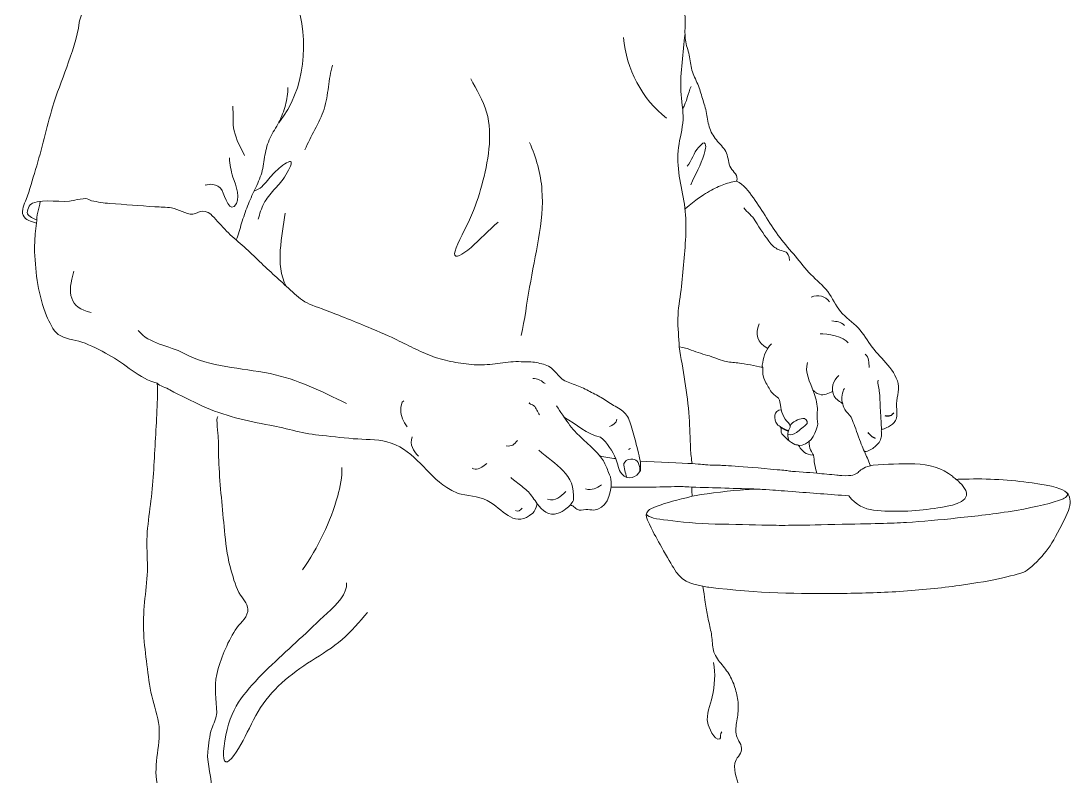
# Model space of a CAD drawing. Header units: feet. Extents: x 89 to 238, y -57 to 31.
# Drawn here: x 165.137 to 167.677, y -39.361 to -37.533 of the extents above; entities that cross this region are included whole.
import ezdxf

# ---------------------------------------------------------------- set-up
doc = ezdxf.new("R2010")
doc.units = ezdxf.units.FT
doc.header["$MEASUREMENT"] = 0
doc.layers.add('inner', color=1, linetype='Continuous')
doc.layers.add('outer', color=3, linetype='Continuous')

msp = doc.modelspace()

# ---------------------------------------------------------------- linework, layer by layer
at = {"layer": 'inner', "lineweight": 5}
for points, knots in [([(165.3728, -37.2914), (165.4059, -37.2772), (165.4302, -37.262), (165.452, -37.2477), (165.4654, -37.2389), (165.4826, -37.2249), (165.4996, -37.2233), (165.5158, -37.2217), (165.5286, -37.2354), (165.5436, -37.2367), (165.5584, -37.2379), (165.5748, -37.2278), (165.5891, -37.2333), (165.6259, -37.2474), (165.6625, -37.2607), (165.6924, -37.2878), (165.7366, -37.3277), (165.7617, -37.3764), (165.7824, -37.4311), (165.7887, -37.4474), (165.7965, -37.4633), (165.8018, -37.4802), (165.8348, -37.5836), (165.8253, -37.698), (165.7602, -37.7794)], [0, 0, 0, 0, 1, 1, 1, 2, 2, 2, 3, 3, 3, 4, 4, 4, 5, 5, 5, 6, 6, 6, 7, 7, 7, 8, 8, 8, 8]), ([(165.7823, -37.6938), (165.783, -37.7085), (165.7774, -37.7372), (165.7628, -37.7788), (165.7369, -37.815), (165.7259, -37.8572), (165.7217, -37.9008), (165.7021, -37.9406), (165.6843, -37.9805), (165.67, -38.0216), (165.6629, -38.0496), (165.6575, -38.0628)], [0, 0, 0, 0, 1, 2, 3, 4, 5, 6, 7, 8, 8.975965, 8.975965, 8.975965, 8.975965]), ([(165.6491, -37.7396), (165.651, -37.7582), (165.6478, -37.7807), (165.6522, -37.7985), (165.6578, -37.8209), (165.6676, -37.8384), (165.6777, -37.8589)], [0, 0, 0, 0, 1, 1, 1, 2, 2, 2, 2]), ([(166.7482, -37.8844), (166.7606, -37.8712), (166.7639, -37.8515), (166.7757, -37.8391), (166.7767, -37.838), (166.7872, -37.8263), (166.7893, -37.828), (166.7975, -37.8341), (166.7913, -37.8479), (166.7893, -37.8551), (166.782, -37.8817), (166.7678, -37.9043), (166.757, -37.9294)], [0, 0, 0, 0, 1, 1, 1, 2, 2, 2, 3, 3, 3, 4, 4, 4, 4]), ([(165.5838, -37.9285), (165.5785, -37.9319), (165.5934, -37.928), (165.5958, -37.9282), (165.6097, -37.9293), (165.6111, -37.9302), (165.6221, -37.9404), (165.6246, -37.9428), (165.6384, -37.9944), (165.6521, -37.9818), (165.6715, -37.964), (165.656, -37.9315), (165.6496, -37.9108), (165.6448, -37.8951), (165.6416, -37.8806), (165.6413, -37.8644)], [0, 0, 0, 0, 1, 1, 1, 2, 2, 2, 3, 3, 3, 4, 4, 4, 5, 5, 5, 5]), ([(165.1748, -38.014), (165.1686, -38.0128), (165.1543, -38.0046), (165.1526, -37.9997), (165.1498, -37.9919), (165.1573, -37.9769), (165.1646, -37.9738), (165.194, -37.9613), (165.2351, -37.975), (165.2666, -37.9666), (165.2745, -37.9645), (165.2855, -37.9629), (165.2933, -37.9626), (165.2981, -37.9624), (165.303, -37.9668), (165.3074, -37.9678), (165.3218, -37.971), (165.3372, -37.9736), (165.3519, -37.9746), (165.3881, -37.9771), (165.4242, -37.98), (165.4604, -37.9825), (165.4742, -37.9834), (165.4875, -37.9829), (165.5012, -37.9851), (165.5182, -37.9878), (165.5356, -38.0011), (165.5527, -38.0004), (165.561, -38), (165.5672, -37.9921), (165.5763, -37.9928), (165.5815, -37.9933), (165.5991, -37.9984), (165.5993, -38.0042), (165.6114, -38.0158), (165.6327, -38.0426), (165.6725, -38.0747), (165.709, -38.1103), (165.7463, -38.1453), (165.784, -38.1792), (165.8214, -38.2155), (165.871, -38.2302), (166.0117, -38.2877), (166.0578, -38.3097), (166.1032, -38.3329), (166.1508, -38.3519), (166.2009, -38.3616), (166.252, -38.3668), (166.3026, -38.3596), (166.3362, -38.3554), (166.3529, -38.3576), (166.3648, -38.356), (166.3879, -38.3594), (166.4232, -38.3689), (166.4422, -38.4022), (166.4778, -38.4117), (166.5093, -38.4271), (166.5411, -38.4432), (166.5698, -38.4632), (166.6029, -38.4797), (166.6144, -38.5149), (166.6279, -38.5661), (166.6334, -38.5919), (166.6365, -38.604), (166.6356, -38.62), (166.6266, -38.6374), (166.6049, -38.6455), (166.5905, -38.6284), (166.5809, -38.617), (166.5814, -38.6047), (166.5759, -38.5917), (166.5685, -38.5743), (166.5556, -38.5528), (166.5387, -38.5397), (166.5057, -38.5331), (166.4806, -38.5075), (166.4516, -38.4923)], [0, 0, 0, 0, 1.995401, 1.995401, 1.995401, 2.995401, 2.995401, 2.995401, 3.995401, 3.995401, 3.995401, 4.995401, 4.995401, 4.995401, 5.995401, 5.995401, 5.995401, 6.995401, 6.995401, 6.995401, 7.995401, 7.995401, 7.995401, 8.995401, 8.995401, 8.995401, 9.995401, 9.995401, 9.995401, 10.995401, 10.995401, 10.995401, 11.995401, 11.995401, 11.995401, 12.995401, 13.995401, 14.995401, 15.995401, 16.995401, 17.995401, 18.995401, 19.995401, 20.995401, 21.995401, 22.995401, 23.995401, 24.995401, 25.995401, 26.995401, 26.995401, 26.995401, 27.995401, 28.995401, 29.995401, 30.995401, 31.995401, 32.995401, 33.995401, 34.995401, 35.995401, 36.995401, 37.995401, 38.995401, 38.995401, 38.995401, 39.995401, 39.995401, 39.995401, 40.995401, 40.995401, 40.995401, 41.995401, 41.995401, 41.995401, 42.986124, 42.986124, 42.986124, 42.986124]), ([(166.9962, -38.1127), (166.9937, -38.0867), (166.9839, -38.0916), (166.9723, -38.0873), (166.9647, -38.0845), (166.9562, -38.0784), (166.9511, -38.0721), (166.9369, -38.0545), (166.9247, -38.0357), (166.9133, -38.0164), (166.9061, -38.0044), (166.8941, -37.996), (166.8853, -37.9854)], [0, 0, 0, 0, 1, 1, 1, 2, 2, 2, 3, 3, 3, 4, 4, 4, 4]), ([(165.4206, -38.2817), (165.4464, -38.3145), (165.4958, -38.3181), (165.5302, -38.3364), (165.5979, -38.3724), (165.6659, -38.3706), (165.7393, -38.3859), (165.8064, -38.3999), (165.8628, -38.4279), (165.924, -38.4584)], [0, 0, 0, 0, 1, 1, 1, 2, 2, 2, 3, 3, 3, 3]), ([(166.9522, -38.3139), (166.9403, -38.3261), (166.9329, -38.3424), (166.9316, -38.359), (166.9313, -38.3621), (166.9277, -38.3682), (166.9311, -38.371)], [0, 0, 0, 0, 1, 1, 1, 2, 2, 2, 2]), ([(167.0396, -38.3591), (167.0318, -38.3824), (167.0462, -38.4077), (167.054, -38.429), (167.0587, -38.4417), (167.0631, -38.4565), (167.0635, -38.4699), (167.0638, -38.4761), (167.0623, -38.4823), (167.0627, -38.4884), (167.0632, -38.4975), (167.0656, -38.5056), (167.0631, -38.5146), (167.058, -38.5335), (167.0431, -38.5611), (167.0178, -38.5594)], [0, 0, 0, 0, 1, 1, 1, 2, 2, 2, 3, 3, 3, 4, 4, 4, 5, 5, 5, 5]), ([(165.4663, -38.409), (165.4711, -38.4151), (165.4886, -38.4202), (165.497, -38.425), (165.5227, -38.4394), (165.5494, -38.4518), (165.5762, -38.4642), (165.6266, -38.4877), (165.6841, -38.5007), (165.7387, -38.5107), (165.781, -38.5184), (165.8221, -38.5318), (165.8652, -38.5354), (165.8937, -38.5378), (165.9226, -38.5423), (165.9513, -38.5439), (165.9783, -38.5453), (166.006, -38.5449), (166.032, -38.5538), (166.0924, -38.5745), (166.1157, -38.6285), (166.167, -38.6612), (166.1769, -38.6676), (166.1901, -38.6748), (166.2017, -38.6774), (166.2263, -38.6828), (166.2506, -38.683), (166.2727, -38.6974), (166.3071, -38.7199), (166.3329, -38.7594), (166.3751, -38.7232), (166.3807, -38.7183), (166.3816, -38.7128), (166.3857, -38.7005)], [0, 0, 0, 0, 1, 1, 1, 2, 2, 2, 3, 3, 3, 4, 4, 4, 5, 5, 5, 6, 6, 6, 7, 7, 7, 8, 8, 8, 9, 9, 9, 10, 10, 10, 11, 11, 11, 11]), ([(166.3747, -38.3977), (166.3824, -38.3978), (166.3829, -38.3974), (166.3923, -38.4013), (166.397, -38.4032), (166.4004, -38.409), (166.4052, -38.41)], [0, 0, 0, 0, 1, 1, 1, 2, 2, 2, 2]), ([(167.1156, -38.3902), (167.1016, -38.4026), (167.0952, -38.4229), (167.1038, -38.4402), (167.1078, -38.4483), (167.1203, -38.4544), (167.1248, -38.459)], [0, 0, 0, 0, 1, 1, 1, 2.262452, 2.262452, 2.262452, 2.262452]), ([(167.2104, -38.402), (167.2086, -38.4111), (167.2129, -38.4229), (167.2138, -38.4322), (167.2155, -38.4527), (167.2151, -38.4733), (167.2187, -38.5214)], [0, 0, 0, 0, 1, 1, 1, 2, 2, 2, 2]), ([(167.0528, -38.4257), (167.056, -38.4285), (167.0575, -38.4299), (167.0605, -38.4326), (167.0645, -38.4345), (167.0683, -38.4358), (167.0789, -38.4396), (167.0915, -38.4332), (167.1003, -38.4288)], [0, 0, 0, 0, 1, 1, 2, 2, 2, 3.100567, 3.100567, 3.100567, 3.100567]), ([(167.129, -38.4218), (167.1232, -38.428), (167.1218, -38.4475), (167.1235, -38.4538), (167.1253, -38.4605), (167.1263, -38.4664), (167.1296, -38.4726), (167.1333, -38.4796), (167.141, -38.4839), (167.1449, -38.4912), (167.15, -38.5009), (167.1541, -38.5147), (167.1608, -38.5317), (167.1674, -38.5514), (167.1723, -38.5628), (167.1773, -38.5742)], [0, 0, 0, 0, 1, 1, 1, 2, 2, 2, 3, 3, 3, 4, 4, 4, 4.509917, 4.509917, 4.509917, 4.509917]), ([(166.063, -38.4519), (166.0569, -38.4535), (166.0559, -38.4673), (166.0557, -38.4728), (166.0553, -38.4894), (166.0619, -38.501), (166.0707, -38.5142)], [0, 0, 0, 0, 1, 1, 1, 2, 2, 2, 2]), ([(166.3668, -38.4558), (166.3623, -38.457), (166.3759, -38.4619), (166.377, -38.4629), (166.3848, -38.4698), (166.385, -38.4783), (166.3915, -38.4856)], [0, 0, 0, 0, 1, 1, 1, 2, 2, 2, 2]), ([(166.3215, -38.6366), (166.32, -38.6371), (166.3361, -38.648), (166.3388, -38.6503), (166.3472, -38.6578), (166.3563, -38.6639), (166.3642, -38.6719), (166.3718, -38.6798), (166.3785, -38.6906), (166.3857, -38.7005), (166.3981, -38.7172), (166.4122, -38.7313), (166.4361, -38.7236), (166.4437, -38.7212), (166.4487, -38.717), (166.4551, -38.7127), (166.4594, -38.7098), (166.4629, -38.7066), (166.4659, -38.703), (166.4678, -38.704), (166.4702, -38.7052), (166.4715, -38.7059), (166.4752, -38.7078), (166.478, -38.7112), (166.4815, -38.7135), (166.4888, -38.7182), (166.495, -38.7151), (166.503, -38.7142), (166.5095, -38.7135), (166.516, -38.7161), (166.5224, -38.7157), (166.5518, -38.7134), (166.5648, -38.6812), (166.5648, -38.6474), (166.5643, -38.6393), (166.5615, -38.6321), (166.5583, -38.6246), (166.5542, -38.6151), (166.5515, -38.6056), (166.5458, -38.5969), (166.5287, -38.5706), (166.5026, -38.5521), (166.481, -38.53), (166.4691, -38.5178), (166.4599, -38.5044), (166.4503, -38.4905), (166.45, -38.49), (166.4439, -38.4811), (166.4321, -38.4635)], [0, 0, 0, 0, 1, 1, 1, 2, 2, 2, 2.370825, 2.370825, 2.370825, 3, 3, 3, 4, 4, 4, 4.524882, 4.524882, 4.524882, 5.003164, 5.003164, 5.003164, 6.003164, 6.003164, 6.003164, 7.003164, 7.003164, 7.003164, 8.003164, 8.003164, 8.003164, 9.003164, 9.003164, 9.003164, 10.003164, 10.003164, 10.003164, 11.003164, 11.003164, 11.003164, 12.003164, 12.003164, 12.003164, 13.003164, 13.003164, 13.003164, 14.003164, 14.003164, 14.003164, 14.003164]), ([(166.9762, -38.4732), (166.9774, -38.4813), (166.9813, -38.4885), (166.9858, -38.496), (166.9888, -38.501), (166.9969, -38.5067), (166.9976, -38.5128), (166.998, -38.5161), (166.9943, -38.5209), (166.9933, -38.5239), (166.9905, -38.5321), (166.9912, -38.5403), (166.9947, -38.5478)], [0, 0, 0, 0, 1, 1, 1, 2, 2, 2, 3, 3, 3, 4, 4, 4, 4]), ([(165.6126, -38.4897), (165.608, -38.4949), (165.6138, -38.5321), (165.614, -38.5406), (165.6148, -38.566), (165.6142, -38.5891), (165.6159, -38.6145), (165.6196, -38.6686), (165.6247, -38.7221), (165.6301, -38.776), (165.6329, -38.8043), (165.6372, -38.8352), (165.6453, -38.8625), (165.651, -38.8813), (165.6566, -38.9049), (165.6681, -38.9214), (165.6756, -38.9322), (165.688, -38.9464), (165.6854, -38.9609), (165.6819, -38.9801), (165.6644, -38.99), (165.6551, -39.0057), (165.6346, -39.04), (165.6198, -39.074), (165.6103, -39.1129), (165.6028, -39.1437), (165.6101, -39.1745), (165.6104, -39.2056), (165.6105, -39.218), (165.6021, -39.2324), (165.5984, -39.2439), (165.5926, -39.2618), (165.5905, -39.2813), (165.5887, -39.2998), (165.5855, -39.3326), (165.601, -39.3635), (165.5963, -39.3962), (165.5938, -39.4135), (165.5849, -39.4282), (165.5819, -39.4451), (165.5775, -39.4696), (165.5815, -39.4932), (165.5868, -39.5167), (165.5879, -39.5215), (165.5883, -39.5339), (165.5905, -39.5433)], [0, 0, 0, 0, 1, 1, 1, 2, 2, 2, 3, 3, 3, 4, 4, 4, 5, 5, 5, 6, 6, 6, 7, 7, 7, 8, 8, 8, 9, 9, 9, 10, 10, 10, 11, 11, 11, 12, 12, 12, 13, 13, 13, 14, 14, 14, 14.628737, 14.628737, 14.628737, 14.628737]), ([(166.9916, -38.5325), (167.0007, -38.535), (167.0053, -38.5326), (167.0127, -38.5282), (167.0176, -38.5252), (167.0217, -38.5214), (167.0259, -38.5177), (167.0291, -38.5149), (167.0369, -38.5101), (167.0386, -38.5062), (167.0411, -38.5006), (167.0338, -38.4931), (167.0284, -38.494), (167.0182, -38.4957), (167.0026, -38.5017), (166.9973, -38.5114)], [-0.013903, -0.013903, -0.013903, -0.013903, 1, 1, 1, 2, 2, 2, 3, 3, 3, 4, 4, 4, 5.011662, 5.011662, 5.011662, 5.011662]), ([(166.4659, -38.703), (166.4687, -38.6998), (166.471, -38.6961), (166.4731, -38.6921), (166.4796, -38.627), (166.4283, -38.607), (166.3896, -38.5706)], [0, 0, 0, 0, 0.475118, 0.475118, 0.475118, 1.475118, 1.475118, 1.475118, 1.475118]), ([(166.6028, -38.6369), (166.5981, -38.6256), (166.5962, -38.6148), (166.595, -38.6028), (166.5993, -38.5969), (166.6028, -38.5944), (166.6072, -38.5935), (166.6222, -38.5907), (166.63, -38.5951), (166.6332, -38.6105), (166.6339, -38.6137), (166.6336, -38.6194), (166.634, -38.6228)], [0, 0, 0, 0, 0.898845, 0.898845, 0.898845, 1.898845, 1.898845, 1.898845, 2.898845, 2.898845, 2.898845, 3.898845, 3.898845, 3.898845, 3.898845]), ([(167.0618, -38.6266), (167.0781, -38.6281), (167.0945, -38.6298), (167.1107, -38.6313), (167.1146, -38.6316), (167.1186, -38.6322), (167.1225, -38.6325), (167.1482, -38.6336), (167.1619, -38.6269), (167.1728, -38.6133), (167.1917, -38.6086)], [0, 0, 0, 0, 0.601339, 0.601339, 0.601339, 1.002455, 1.002455, 1.002455, 2.002455, 2.901866, 2.901866, 2.901866, 2.901866]), ([(165.9128, -38.613), (165.9143, -38.6349), (165.9087, -38.6601), (165.9029, -38.6814), (165.8857, -38.7435), (165.8548, -38.8072), (165.8181, -38.8601)], [0, 0, 0, 0, 1, 1, 1, 2, 2, 2, 2]), ([(166.5642, -38.66), (166.6127, -38.6606), (166.6612, -38.6605), (166.7096, -38.6593), (166.7207, -38.659), (166.7332, -38.6587), (166.7442, -38.6595), (166.7475, -38.6597), (166.7598, -38.6604), (166.7599, -38.6703), (166.7602, -38.6777), (166.7607, -38.6825)], [0, 0, 0, 0, 1.027339, 1.027339, 1.027339, 2.027339, 2.027339, 3.027339, 3.027339, 3.027339, 6.027339, 6.027339, 6.027339, 6.027339]), ([(166.7598, -38.6604), (166.8131, -38.6619), (166.8665, -38.6634), (166.9198, -38.6649), (166.8942, -38.6656), (166.8892, -38.6663), (166.8385, -38.6704), (166.7823, -38.6772), (166.7607, -38.6825), (166.7213, -38.6917), (166.6917, -38.6991), (166.6425, -38.7195), (166.6522, -38.7399), (166.6664, -38.7696), (166.6784, -38.7913), (166.7085, -38.8447), (166.7152, -38.8548), (166.7332, -38.8879), (166.755, -38.894), (166.7865, -38.8998)], [0, 0, 0, 0, 1, 1, 1, 2, 2, 5, 5, 5, 7, 8, 8, 8, 9, 10, 10, 10, 10.871635, 10.871635, 10.871635, 10.871635]), ([(167.3991, -38.6415), (167.4116, -38.6518), (167.4244, -38.6633), (167.4245, -38.6803), (167.4179, -38.7038), (167.3657, -38.7087), (167.3463, -38.7116), (167.2991, -38.7186), (167.2471, -38.7214), (167.1996, -38.7157), (167.1777, -38.7131), (167.1567, -38.7047), (167.1392, -38.6812), (167.0936, -38.6779), (167.0481, -38.6745), (167.0025, -38.6711), (166.9729, -38.6686), (166.9626, -38.6678), (166.9272, -38.6656), (166.9198, -38.6649)], [0, 0, 0, 0, 0.802112, 0.802112, 0.802112, 1.802112, 1.802112, 1.802112, 2.802112, 2.802112, 2.802112, 3.802112, 3.802112, 3.802112, 4.802112, 4.802112, 4.802112, 6.802112, 7.23267, 7.23267, 7.23267, 7.23267]), ([(167.6666, -38.674), (167.6749, -38.6795), (167.6601, -38.6872), (167.6565, -38.6896), (167.6331, -38.6982), (167.5957, -38.7079), (167.4924, -38.7252), (167.3994, -38.7355), (167.2777, -38.7473), (167.202, -38.7484), (167.0095, -38.7528), (166.951, -38.7532), (166.8609, -38.7503), (166.8159, -38.7495), (166.7737, -38.7486), (166.6872, -38.7391), (166.6561, -38.7346), (166.6496, -38.7255)], [0, 0, 0, 0, 1, 1, 1, 2, 2, 3, 4, 5, 5, 6, 7, 7, 7, 8, 9.030438, 9.030438, 9.030438, 9.030438]), ([(166.8124, -39.0842), (166.8173, -39.1116), (166.815, -39.1398), (166.809, -39.1669), (166.8045, -39.1869), (166.7937, -39.2097), (166.7981, -39.2306), (166.7998, -39.239), (166.8142, -39.2751), (166.8271, -39.2691), (166.8315, -39.2671), (166.8267, -39.2555), (166.8327, -39.2521)], [0, 0, 0, 0, 1, 1, 1, 2, 2, 2, 3, 3, 3, 4, 4, 4, 4])]:
    msp.add_open_spline(points, degree=3, knots=knots, dxfattribs=at)
for points in [[(166.7432, -37.5645), (166.7403, -37.5875), (166.736, -37.6335), (166.7297, -37.7027), (166.7443, -37.7724), (166.7234, -37.8383), (166.7272, -37.9087), (166.7444, -37.976), (166.7468, -38.0455), (166.7402, -38.1146), (166.7351, -38.1837), (166.7221, -38.2523), (166.7286, -38.2984), (166.7293, -38.3213)], [(166.5943, -37.5736), (166.6017, -37.6493), (166.6386, -37.7223), (166.6988, -37.7686)], [(165.8904, -37.6399), (165.8856, -37.6568), (165.8805, -37.6927), (165.8732, -37.7472), (165.8476, -37.7958), (165.8309, -37.8279), (165.8235, -37.8445)], [(166.2249, -37.6732), (166.2391, -37.6992), (166.2709, -37.7518), (166.2725, -37.8427), (166.2522, -37.9327), (166.2278, -38.0083), (166.1658, -38.1195), (166.2241, -38.0881), (166.2688, -38.0381), (166.291, -38.0199)], [(166.758, -37.6914), (166.7501, -37.7086), (166.7478, -37.7276), (166.7375, -37.746)], [(166.367, -37.8271), (166.383, -37.8631), (166.4051, -37.9413), (166.3907, -38.0602), (166.3658, -38.1764), (166.3553, -38.2549), (166.347, -38.2937)], [(165.7005, -37.9447), (165.7151, -37.9402), (165.734, -37.9181), (165.7576, -37.8894), (165.8026, -37.8597), (165.7737, -37.916), (165.7488, -37.9405), (165.7219, -37.9734), (165.7142, -37.9996), (165.7107, -38.0126)], [(166.7436, -37.9877), (166.7704, -37.9643), (166.7996, -37.9457), (166.8327, -37.9292), (166.856, -37.9225), (166.868, -37.9206)], [(165.1828, -37.9691), (165.1824, -37.9782), (165.1755, -37.9951), (165.1753, -38.0132), (165.1739, -38.0221)], [(165.7755, -37.9983), (165.7694, -38.0532), (165.7504, -38.1219), (165.7784, -38.1745)], [(165.2647, -38.1385), (165.2484, -38.1908), (165.2527, -38.227), (165.3067, -38.2379)], [(167.0928, -38.212), (167.0835, -38.199), (167.0648, -38.1928), (167.0485, -38.201)], [(166.9223, -38.2655), (166.9127, -38.2912), (166.9176, -38.3099), (166.9433, -38.3251)], [(167.0985, -38.2583), (167.1106, -38.26), (167.1197, -38.2602), (167.1289, -38.2692)], [(167.0699, -38.2898), (167.0858, -38.2873), (167.1289, -38.2972), (167.1379, -38.3114)], [(167.1792, -38.3388), (167.1884, -38.3469), (167.1885, -38.3595), (167.1885, -38.3707)], [(166.5782, -38.496), (166.5776, -38.5054), (166.5686, -38.5114), (166.5602, -38.5137)], [(166.0833, -38.5388), (166.0765, -38.5591), (166.0859, -38.5718), (166.0981, -38.5855)], [(166.3108, -38.5602), (166.3248, -38.563), (166.3296, -38.5569), (166.3378, -38.5477)], [(167.0436, -38.5495), (167.0425, -38.5677), (167.0506, -38.5757), (167.0542, -38.583)], [(166.5371, -38.585), (166.5501, -38.588), (166.5623, -38.5908), (166.5757, -38.5909)], [(166.6117, -38.5672), (166.6084, -38.5681), (166.6102, -38.5675), (166.6063, -38.5694)], [(166.2286, -38.6148), (166.2371, -38.618), (166.2457, -38.6193), (166.2637, -38.6028)], [(166.6347, -38.5974), (166.6759, -38.5997), (166.7365, -38.603), (166.7604, -38.6032)], [(166.5024, -38.6647), (166.5191, -38.6681), (166.528, -38.6635), (166.5414, -38.655)], [(166.4106, -38.6893), (166.4322, -38.6959), (166.4404, -38.6834), (166.4548, -38.6706)], [(166.3332, -38.7169), (166.3389, -38.7219), (166.3449, -38.7148), (166.3491, -38.7111)], [(165.9245, -38.8914), (165.9263, -38.9184), (165.8758, -38.9669), (165.8101, -39.0285), (165.7439, -39.0886), (165.6783, -39.1545), (165.6344, -39.2222), (165.6176, -39.3564), (165.6721, -39.2849), (165.7061, -39.2005), (165.7649, -39.1306), (165.839, -39.0791), (165.9171, -39.0329), (165.9555, -38.9855), (165.9752, -38.963)]]:
    msp.add_open_spline(points, degree=3, dxfattribs=at)
at = {"layer": 'inner'}
for points, degree in [([(167.2483, -38.4817), (167.2432, -38.4871), (167.2363, -38.4893), (167.2308, -38.489), (167.2271, -38.4879)], 3), ([(166.9738, -38.5144), (166.9844, -38.5216), (166.9933, -38.5239)], 2), ([(167.2043, -38.5425), (167.1917, -38.5371), (167.1872, -38.5303), (167.1863, -38.5285)], 3)]:
    msp.add_open_spline(points, degree=degree, dxfattribs=at)
at = {"layer": 'outer', "lineweight": 5}
for points, knots in [([(166.7568, -36.8853), (166.7569, -36.8856), (166.7573, -36.886), (166.7571, -36.8864), (166.7567, -36.8872), (166.75, -36.8833), (166.7457, -36.8819), (166.7412, -36.8774), (166.7385, -36.8787), (166.7363, -36.8808), (166.7335, -36.882), (166.7303, -36.8833), (166.7249, -36.8813), (166.7225, -36.8844), (166.7185, -36.8896), (166.7166, -36.8958), (166.7094, -36.9022), (166.7103, -36.916), (166.7147, -36.9308), (166.7179, -36.9445), (166.7206, -36.9559), (166.7216, -36.9675), (166.7239, -36.9789), (166.727, -36.9937), (166.7339, -37.0047), (166.7248, -37.0194), (166.7198, -37.0273), (166.7112, -37.0371), (166.7022, -37.0406), (166.696, -37.0429), (166.6871, -37.0391), (166.6839, -37.0447), (166.6798, -37.0515), (166.6851, -37.0575), (166.6839, -37.064), (166.6827, -37.0705), (166.6777, -37.0768), (166.6767, -37.0836), (166.6759, -37.0887), (166.6773, -37.0952), (166.676, -37.1), (166.6747, -37.1051), (166.6533, -37.1102), (166.6469, -37.1081), (166.6418, -37.1159), (166.6363, -37.1153), (166.6287, -37.1185), (166.6285, -37.1186), (166.6321, -37.1281), (166.6324, -37.1289), (166.6341, -37.1337), (166.6344, -37.1393), (166.6347, -37.1443), (166.6357, -37.1677), (166.61, -37.1849), (166.5882, -37.1811), (166.5867, -37.1844), (166.5847, -37.1921), (166.5841, -37.1949), (166.5911, -37.2038), (166.618, -37.2107), (166.6451, -37.237), (166.6718, -37.263), (166.6955, -37.292), (166.7164, -37.323), (166.7334, -37.3564), (166.7421, -37.393), (166.745, -37.4302), (166.7446, -37.4676), (166.7422, -37.5049), (166.7442, -37.5421), (166.7416, -37.58), (166.7551, -37.6152), (166.7573, -37.6531), (166.7752, -37.6856), (166.7853, -37.7208), (166.7966, -37.7564), (166.8005, -37.7947), (166.8207, -37.8252), (166.8486, -37.8503), (166.8472, -37.8914), (166.8731, -37.9061), (166.868, -37.9206), (166.8857, -37.9289), (166.9094, -37.961), (166.9407, -38.0095), (166.9719, -38.0585), (167.011, -38.1016), (167.046, -38.1479), (167.0925, -38.1845), (167.1148, -38.2397), (167.1659, -38.2719), (167.1939, -38.3245), (167.235, -38.3625), (167.2701, -38.4166), (167.2517, -38.4535), (167.2557, -38.4724), (167.2571, -38.4906), (167.2509, -38.5059), (167.23, -38.518), (167.2191, -38.5206), (167.218, -38.522), (167.2183, -38.5253), (167.2187, -38.5363), (167.2165, -38.5495), (167.2044, -38.5619), (167.188, -38.574), (167.1773, -38.5742), (167.1821, -38.5851), (167.187, -38.5959), (167.1911, -38.6071), (167.1913, -38.6076), (167.1915, -38.6081), (167.1917, -38.6086), (167.1938, -38.6081), (167.1961, -38.6076), (167.1986, -38.6071), (167.2608, -38.6046), (167.3412, -38.5927), (167.39, -38.6341), (167.3929, -38.6366), (167.396, -38.639), (167.3991, -38.6415), (167.4061, -38.6414), (167.4131, -38.6412), (167.4201, -38.641), (167.4753, -38.639), (167.5305, -38.6426), (167.6356, -38.6577), (167.6568, -38.6639), (167.6666, -38.674), (167.6711, -38.6755), (167.677, -38.6902), (167.6716, -38.7196), (167.6599, -38.7418), (167.6501, -38.7604), (167.6349, -38.7893), (167.6176, -38.8185), (167.5778, -38.8581), (167.5662, -38.864), (167.5589, -38.8677), (167.5196, -38.8789), (167.4147, -38.8989), (167.2607, -38.9145), (167.0708, -38.9191), (166.921, -38.9171), (166.8011, -38.9025), (166.796, -38.9015), (166.7912, -38.9007), (166.7865, -38.8998), (166.7914, -38.9285), (166.7934, -38.9527), (166.8011, -38.9883), (166.8098, -39.0233), (166.8093, -39.0612), (166.833, -39.0899), (166.8553, -39.1183), (166.8672, -39.1532), (166.8741, -39.1891), (166.8693, -39.2251), (166.8615, -39.2617), (166.8916, -39.2959), (166.8662, -39.3161), (166.8639, -39.3276), (166.86, -39.3496), (166.881, -39.3928), (166.8914, -39.4592), (166.9235, -39.5196), (166.9245, -39.5882), (166.9557, -39.6486), (166.9767, -39.7122), (166.9922, -39.7774), (167.003, -39.8435), (167.0132, -39.9097), (167.0215, -39.9762), (167.0358, -40.0416), (167.0579, -40.1053), (167.0625, -40.1724), (167.0682, -40.2392), (167.0899, -40.3033), (167.0982, -40.369), (167.089, -40.4374), (167.1265, -40.4993), (167.1438, -40.626), (167.1518, -40.6365), (167.1382, -40.6412), (167.0842, -40.6717), (167.1006, -40.808), (167.098, -40.853), (167.0697, -40.9153), (166.9268, -41.3556), (166.8687, -41.5978), (166.8379, -41.7996), (166.8403, -41.8791), (166.8452, -41.9085), (166.8546, -41.9027), (166.8662, -41.8885), (166.8896, -41.853), (166.9134, -41.8844), (166.9175, -41.914), (166.9069, -41.9462), (166.9213, -41.9754), (166.9443, -41.9973), (166.9691, -42.017), (166.9969, -42.0317), (167.0243, -42.0487), (167.0472, -42.0671), (167.0851, -42.0824), (167.0537, -42.1166), (167.0776, -42.1378), (167.0973, -42.1617), (167.1213, -42.1831), (167.1521, -42.1919), (167.183, -42.1977), (167.2132, -42.2067), (167.245, -42.2113), (167.272, -42.2279), (167.3014, -42.2409), (167.3227, -42.2635), (167.3386, -42.2904), (167.3403, -42.3234), (167.329, -42.352), (167.3169, -42.3697), (167.3047, -42.3702), (167.296, -42.3707), (167.2806, -42.3707), (167.2522, -42.3707), (167.193, -42.3707), (167.0771, -42.3707), (167.0096, -42.3707), (166.9422, -42.3707), (166.9233, -42.3707), (166.909, -42.3679), (166.8947, -42.3652), (166.8849, -42.3598), (166.8765, -42.3596), (166.8682, -42.3595), (166.8611, -42.3646), (166.85, -42.3673), (166.8389, -42.3701), (166.8238, -42.3704), (166.7685, -42.3705), (166.7132, -42.3707), (166.6177, -42.3707), (166.5682, -42.3701), (166.5461, -42.3698), (166.5331, -42.3695), (166.5254, -42.3685), (166.5108, -42.3667), (166.5129, -42.3426), (166.5102, -42.3123), (166.5057, -42.2796), (166.507, -42.2471), (166.5137, -42.2153), (166.5194, -42.1833), (166.5244, -42.1512), (166.528, -42.1191), (166.5282, -42.0858), (166.5237, -42.0566), (166.5057, -42.0157), (166.5376, -42.0205), (166.5456, -42.0268), (166.5561, -41.9357), (166.571, -41.8349), (166.574, -41.6629), (166.5782, -41.4811), (166.5337, -41.3238), (166.4909, -41.2321), (166.4915, -41.0897), (166.5157, -40.9059), (166.5342, -40.8696), (166.5223, -40.8137), (166.4974, -40.8273), (166.4965, -40.8047), (166.4853, -40.7682), (166.4862, -40.7218), (166.4548, -40.6902), (166.4658, -40.6418), (166.4358, -40.611), (166.4084, -40.5779), (166.3914, -40.5381), (166.3779, -40.4975), (166.3614, -40.458), (166.3388, -40.4214), (166.328, -40.3949), (166.3224, -40.3817), (166.3195, -40.396), (166.3025, -40.4206), (166.2888, -40.4623), (166.2718, -40.5027), (166.2558, -40.5432), (166.2264, -40.579), (166.2257, -40.6203), (166.2326, -40.6645), (166.2254, -40.7079), (166.2317, -40.7519), (166.2214, -40.7949), (166.214, -40.8369), (166.2288, -40.8858), (166.1921, -40.9102), (166.151, -40.9259), (166.1086, -40.9365), (166.065, -40.9411), (166.0358, -40.9419), (166.0212, -40.9422), (166.0225, -40.9583), (166.0221, -40.9988), (166.0182, -41.1121), (166.005, -41.2345), (165.9967, -41.2955), (165.9865, -41.3562), (165.9732, -41.4163), (165.9579, -41.4759), (165.9471, -41.5365), (165.9401, -41.5977), (165.938, -41.6592), (165.9384, -41.7211), (165.9543, -41.7808), (165.971, -41.8399), (165.9887, -41.8989), (166.0016, -41.9378), (166.0084, -41.9572), (166.0164, -41.9615), (166.0341, -41.968), (166.0329, -41.9991), (166.0429, -42.0239), (166.0514, -42.0499), (166.0635, -42.0742), (166.0764, -42.0982), (166.0896, -42.122), (166.1015, -42.1465), (166.1088, -42.1728), (166.1199, -42.1978), (166.1393, -42.205), (166.1631, -42.2394), (166.1719, -42.2654), (166.1749, -42.2911), (166.1742, -42.3192), (166.1826, -42.3449), (166.1786, -42.3695), (166.1723, -42.3697), (166.1671, -42.3698), (166.1516, -42.3697), (166.1025, -42.3697), (166.0322, -42.3697), (165.8935, -42.3697), (165.8223, -42.3697), (165.7498, -42.3697), (165.7449, -42.3697), (165.7418, -42.3697), (165.7403, -42.3617), (165.7355, -42.346), (165.7309, -42.3222), (165.7287, -42.2974), (165.712, -42.2782), (165.7148, -42.2524), (165.713, -42.2283), (165.7121, -42.2037), (165.7113, -42.1793), (165.7104, -42.1548), (165.7088, -42.1304), (165.7067, -42.106), (165.7053, -42.0816), (165.7066, -42.057), (165.7126, -42.0333), (165.7214, -42.0101), (165.7338, -41.99), (165.7351, -41.9699), (165.7415, -41.9699), (165.7443, -41.9478), (165.7426, -41.9036), (165.7371, -41.8373), (165.7228, -41.7727), (165.6347, -41.4529), (165.6175, -41.3888), (165.6014, -41.3244), (165.5893, -41.2591), (165.5837, -41.1929), (165.5808, -41.1266), (165.5808, -41.0602), (165.581, -40.9273), (165.5923, -40.884), (165.5943, -40.862), (165.5683, -40.8448), (165.587, -40.7845), (165.5785, -40.705), (165.5765, -40.624), (165.5574, -40.5443), (165.5726, -40.4635), (165.6193, -40.3903), (165.585, -40.3115), (165.5825, -40.2308), (165.5815, -40.1527), (165.546, -40.0788), (165.5405, -39.9965), (165.5699, -39.9166), (165.5357, -39.84), (165.5291, -39.7594), (165.5203, -39.6788), (165.5241, -39.5984), (165.4971, -39.548), (165.502, -39.5206), (165.4664, -39.5133), (165.5023, -39.4519), (165.4603, -39.3867), (165.4639, -39.314), (165.4776, -39.2384), (165.4499, -39.1653), (165.4417, -39.0901), (165.4315, -39.0146), (165.4343, -38.9386), (165.4456, -38.8635), (165.4384, -38.7874), (165.4492, -38.7119), (165.4574, -38.6365), (165.4608, -38.5606), (165.4656, -38.4848), (165.4675, -38.4339), (165.4663, -38.409), (165.4239, -38.399), (165.387, -38.3601), (165.3486, -38.3402), (165.3281, -38.3295), (165.3054, -38.3169), (165.2837, -38.3096), (165.2664, -38.3038), (165.2417, -38.302), (165.227, -38.2912), (165.2144, -38.2819), (165.2046, -38.2604), (165.1988, -38.2464), (165.1788, -38.1984), (165.1719, -38.1431), (165.1696, -38.0915), (165.169, -38.077), (165.1704, -38.0625), (165.1711, -38.0481), (165.1715, -38.04), (165.1742, -38.0296), (165.1739, -38.0221), (165.1616, -38.0181), (165.1473, -38.0151), (165.142, -38.003), (165.1368, -37.9911), (165.1449, -37.9756), (165.1492, -37.9647), (165.1582, -37.9416), (165.1644, -37.9165), (165.1718, -37.8927), (165.1874, -37.8427), (165.1984, -37.7916), (165.2133, -37.7413), (165.223, -37.7085), (165.2362, -37.6773), (165.2473, -37.6449), (165.2593, -37.61), (165.2735, -37.5739), (165.2774, -37.537), (165.2786, -37.5254), (165.2882, -37.5122), (165.2884, -37.4987), (165.2854, -37.4852), (165.2878, -37.4722), (165.2892, -37.4586), (165.2932, -37.4175), (165.3078, -37.3783), (165.33, -37.3435), (165.3358, -37.3343), (165.3402, -37.3241), (165.3476, -37.316), (165.3645, -37.2975), (165.3857, -37.2817), (165.4007, -37.2617), (165.4282, -37.2249), (165.4578, -37.1827), (165.4977, -37.1575), (165.5356, -37.1335), (165.5775, -37.1182), (165.6149, -37.0932), (165.6504, -37.0694), (165.6852, -37.0375), (165.726, -37.0229), (165.7371, -37.019), (165.7515, -37.0102), (165.7657, -37.0097), (165.7735, -37.0006), (165.793, -36.9733), (165.8028, -36.9706), (165.8071, -36.9694), (165.8115, -36.9723), (165.8157, -36.9728), (165.8258, -36.9738), (165.8381, -36.9787), (165.8476, -36.979), (165.9082, -36.9557), (165.9843, -36.9394), (166.0233, -36.8822), (166.044, -36.8519), (166.0641, -36.8123), (166.0728, -36.7765), (166.0798, -36.7478), (166.0797, -36.7158), (166.0894, -36.6879), (166.0972, -36.6655), (166.1085, -36.6411), (166.1118, -36.6173), (166.1136, -36.6049), (166.11, -36.5919), (166.1108, -36.5794), (166.1124, -36.5533), (166.1126, -36.5266), (166.1189, -36.5009), (166.1279, -36.464), (166.1446, -36.4257), (166.1656, -36.3939), (166.171, -36.3858), (166.1779, -36.3791), (166.1832, -36.3708), (166.2191, -36.315), (166.2734, -36.281), (166.3389, -36.266), (166.3828, -36.2559), (166.4298, -36.243), (166.4736, -36.2502), (166.5145, -36.257), (166.5489, -36.2731), (166.5489, -36.2731), (166.572, -36.2787), (166.6053, -36.3034), (166.6244, -36.3173), (166.6533, -36.3383), (166.6979, -36.3755), (166.735, -36.4235), (166.7428, -36.4335), (166.7519, -36.4422), (166.7583, -36.4534), (166.7756, -36.4833), (166.7869, -36.5157), (166.7956, -36.5488), (166.7991, -36.5621), (166.8002, -36.5755), (166.8031, -36.5888), (166.8096, -36.6193), (166.8173, -36.6454), (166.815, -36.6771), (166.8138, -36.6947), (166.8066, -36.7103), (166.804, -36.7275), (166.8027, -36.7358), (166.8021, -36.7437), (166.8004, -36.7519), (166.796, -36.7742), (166.8137, -36.8153), (166.78, -36.8269), (166.7732, -36.8323), (166.765, -36.842), (166.7621, -36.8503), (166.7614, -36.8524), (166.7613, -36.855), (166.7602, -36.8569), (166.758, -36.8604), (166.7533, -36.861), (166.7527, -36.8659), (166.7517, -36.8737), (166.7542, -36.8782), (166.7568, -36.8853)], [0, 0, 0, 0, 1, 1, 2, 2, 3, 3, 3, 4, 4, 4, 5, 5, 5, 6, 6, 6, 7, 7, 7, 8, 8, 8, 9, 9, 9, 10, 10, 10, 11, 11, 11, 12, 12, 12, 13, 13, 13, 14, 14, 14, 15, 15, 15, 16, 16, 16, 17, 17, 17, 18, 18, 18, 19, 19, 19, 20, 20, 20, 21, 22, 23, 24, 25, 26, 27, 28, 29, 30, 31, 32, 33, 34, 35, 36, 37, 38, 39, 40, 41, 42, 42, 42, 43, 44, 45, 46, 47, 48, 49, 50, 51, 52, 53, 54, 54, 54, 58.8358, 63.671601, 68.507401, 73.343201, 78.179001, 83.014802, 87.850602, 92.686402, 97.522203, 97.522203, 97.522203, 98.012285, 98.012285, 98.012285, 98.046074, 98.046074, 98.046074, 98.146663, 98.146663, 98.146663, 99.146663, 99.146663, 99.146663, 99.344551, 99.344551, 99.344551, 99.623469, 99.623469, 99.623469, 101.623469, 101.623469, 103.623469, 103.623469, 103.623469, 104.623469, 104.623469, 105.623469, 105.623469, 105.623469, 106.623469, 107.623469, 107.623469, 107.623469, 108.623469, 109.623469, 110.623469, 111.623469, 113.623469, 113.623469, 113.623469, 113.751834, 113.751834, 113.751834, 114.751834, 115.751834, 116.751834, 117.751834, 118.751834, 119.751834, 120.751834, 121.751834, 122.751834, 123.751834, 124.751834, 125.751834, 125.751834, 125.751834, 126.751834, 127.751834, 128.751834, 129.751834, 130.751834, 131.751834, 132.751834, 133.751834, 134.751834, 135.751834, 136.751834, 137.751834, 138.751834, 139.751834, 140.751834, 141.751834, 142.751834, 143.751834, 144.751834, 145.751834, 146.751834, 146.751834, 146.751834, 157.80665, 168.861465, 179.91628, 190.971095, 202.02591, 209.843097, 209.843097, 209.843097, 210.843097, 211.843097, 212.843097, 213.843097, 214.843097, 215.843097, 216.843097, 217.843097, 218.843097, 219.843097, 220.843097, 221.843097, 222.843097, 223.843097, 224.843097, 225.843097, 226.843097, 227.843097, 228.843097, 229.843097, 230.843097, 231.843097, 232.843097, 233.843097, 234.843097, 235.843097, 236.843097, 236.843097, 236.843097, 237.322983, 237.322983, 237.322983, 238.322983, 238.322983, 238.322983, 239.322983, 239.322983, 239.322983, 240.322983, 240.322983, 240.322983, 241.322983, 241.322983, 241.322983, 242.322983, 242.322983, 242.322983, 243.322983, 243.322983, 243.322983, 243.767237, 243.767237, 243.767237, 244.767237, 245.767237, 246.767237, 247.767237, 248.767237, 249.767237, 250.767237, 251.767237, 252.767237, 253.767237, 254.767237, 255.767237, 255.767237, 255.767237, 264.041383, 272.31553, 280.589676, 288.863822, 297.137969, 305.412115, 313.686261, 321.960408, 321.960408, 321.960408, 322.960408, 323.960408, 324.960408, 325.960408, 326.960408, 327.960408, 328.960408, 329.960408, 330.960408, 331.960408, 332.960408, 333.960408, 333.960408, 333.960408, 334.960408, 335.960408, 336.960408, 337.960408, 338.960408, 339.960408, 340.960408, 341.960408, 342.960408, 343.960408, 344.960408, 345.960408, 346.960408, 347.960408, 348.960408, 349.960408, 350.960408, 350.960408, 350.960408, 351.724982, 352.724982, 353.724982, 354.724982, 355.724982, 356.724982, 357.724982, 358.724982, 359.724982, 360.724982, 361.724982, 362.724982, 363.724982, 364.724982, 365.724982, 365.724982, 365.724982, 366.724982, 367.724982, 368.724982, 369.724982, 370.724982, 371.724982, 372.724982, 373.724982, 374.724982, 375.724982, 376.724982, 377.724982, 378.724982, 379.724982, 380.724982, 381.724982, 382.724982, 382.724982, 382.724982, 383.442904, 383.442904, 383.442904, 384.442904, 384.442904, 384.442904, 385.442904, 385.442904, 385.442904, 386.442904, 387.442904, 388.442904, 389.442904, 390.442904, 391.442904, 392.442904, 393.442904, 394.442904, 395.442904, 396.442904, 397.442904, 398.442904, 399.442904, 400.442904, 401.442904, 402.442904, 402.442904, 402.442904, 403.442904, 404.442904, 405.442904, 406.442904, 407.442904, 408.442904, 409.442904, 410.442904, 411.442904, 412.442904, 413.442904, 414.442904, 414.442904, 414.442904, 415.442904, 416.442904, 417.442904, 418.442904, 419.442904, 420.442904, 421.442904, 422.442904, 423.442904, 424.442904, 425.442904, 426.442904, 427.442904, 428.442904, 429.442904, 430.442904, 431.442904, 431.442904, 431.442904, 432.442904, 433.442904, 434.442904, 435.442904, 436.442904, 437.442904, 438.442904, 439.442904, 440.442904, 441.442904, 442.442904, 443.442904, 444.442904, 445.442904, 446.442904, 446.442904, 446.442904, 447.442904, 447.442904, 447.442904, 448.442904, 448.442904, 448.442904, 449.442904, 449.442904, 449.442904, 450.442904, 450.442904, 450.442904, 451.442904, 451.442904, 451.442904, 452.442904, 452.442904, 452.442904, 453.442904, 453.442904, 453.442904, 454.442904, 454.442904, 454.442904, 455.442904, 455.442904, 455.442904, 456.442904, 456.442904, 456.442904, 457.442904, 457.442904, 457.442904, 458.442904, 458.442904, 458.442904, 459.442904, 459.442904, 459.442904, 460.442904, 460.442904, 460.442904, 461.442904, 461.442904, 461.442904, 462.442904, 462.442904, 462.442904, 463.442904, 463.442904, 463.442904, 464.442904, 464.442904, 464.442904, 465.442904, 465.442904, 465.442904, 466.442904, 466.442904, 466.442904, 467.442904, 467.442904, 467.442904, 468.442904, 468.442904, 468.442904, 469.442904, 469.442904, 469.442904, 470.442904, 470.442904, 470.442904, 471.442904, 471.442904, 471.442904, 472.442904, 472.442904, 472.442904, 473.442904, 473.442904, 473.442904, 474.442904, 474.442904, 474.442904, 475.442904, 475.442904, 475.442904, 476.442904, 476.442904, 476.442904, 477.442904, 477.442904, 477.442904, 478.442904, 478.442904, 478.442904, 479.442904, 479.442904, 479.442904, 480.442904, 480.442904, 480.442904, 481.442904, 481.442904, 481.442904, 482.442904, 482.442904, 482.442904, 483.442904, 483.442904, 483.442904, 484.442904, 484.442904, 484.442904, 485.442904, 485.442904, 485.442904, 486.442904, 486.442904, 486.442904, 487.442904, 487.442904, 487.442904, 488.442904, 488.442904, 488.442904, 489.442904, 489.442904, 489.442904, 490.442904, 490.442904, 490.442904, 491.442904, 491.442904, 491.442904, 492.442904, 492.442904, 492.442904, 493.442904, 493.442904, 493.442904, 494.442904, 494.442904, 494.442904, 495.442904, 495.442904, 495.442904, 495.442904]), ([(166.7604, -38.6032), (166.7592, -38.5924), (166.7567, -38.5792), (166.7565, -38.5677), (166.7558, -38.5422), (166.755, -38.5166), (166.7533, -38.4911), (166.7495, -38.4327), (166.7376, -38.3754), (166.7293, -38.3213), (166.7431, -38.3237), (166.7478, -38.3249), (166.7526, -38.3268), (166.7671, -38.3329), (166.7821, -38.3376), (166.7975, -38.3417), (166.8115, -38.3455), (166.8248, -38.3522), (166.8389, -38.356), (166.8496, -38.3588), (166.8606, -38.3586), (166.8714, -38.36), (166.8915, -38.3625), (166.9113, -38.3671), (166.9311, -38.371), (166.9316, -38.3813), (166.9317, -38.3831), (166.9319, -38.3913), (166.9346, -38.4011), (166.9389, -38.4081), (166.9441, -38.4165), (166.9485, -38.4257), (166.9549, -38.4332), (166.9592, -38.4382), (166.9652, -38.4413), (166.9697, -38.4456), (166.9723, -38.448), (166.9758, -38.4671), (166.9762, -38.4732), (166.9571, -38.4737), (166.9572, -38.497), (166.9658, -38.5081), (166.9683, -38.5113), (166.9735, -38.5126), (166.9751, -38.5164), (166.9773, -38.5215), (166.9737, -38.5261), (166.9778, -38.5311), (166.9852, -38.54), (166.9984, -38.5523), (167.0089, -38.5572), (167.0115, -38.5584), (167.0148, -38.5574), (167.0171, -38.5589), (167.0195, -38.5604), (167.0203, -38.5637), (167.0222, -38.5659), (167.0269, -38.5714), (167.0338, -38.5825), (167.0542, -38.583), (167.0557, -38.5953), (167.0572, -38.6121), (167.0618, -38.6266), (167.051, -38.6257), (167.0402, -38.6248), (167.0294, -38.6241), (167.0163, -38.6233), (167.0032, -38.6224), (166.9902, -38.6205), (166.9843, -38.6197), (166.9663, -38.6182), (166.8766, -38.6095), (166.831, -38.6075), (166.818, -38.607), (166.8049, -38.607), (166.792, -38.606), (166.7823, -38.6052), (166.7604, -38.6032)], [0, 0, 0, 0, 1, 1, 1, 2, 2, 2, 3, 3, 3, 5, 5, 5, 6, 6, 6, 7, 7, 7, 8, 8, 8, 9, 9, 9, 10, 10, 11, 11, 11, 12, 12, 12, 13, 13, 13, 14, 14, 14, 15, 15, 15, 16, 16, 16, 17, 17, 17, 18, 18, 18, 19, 19, 19, 20, 20, 20, 21, 21, 21, 21.629491, 21.629491, 21.629491, 22.028153, 22.028153, 22.028153, 23.028153, 23.028153, 25.028153, 25.028153, 25.028153, 26.028153, 26.028153, 27.028153, 27.028153, 28.028153, 28.028153, 28.028153, 28.028153])]:
    msp.add_open_spline(points, degree=3, knots=knots, dxfattribs=at)

doc.saveas('drawing.dxf')
